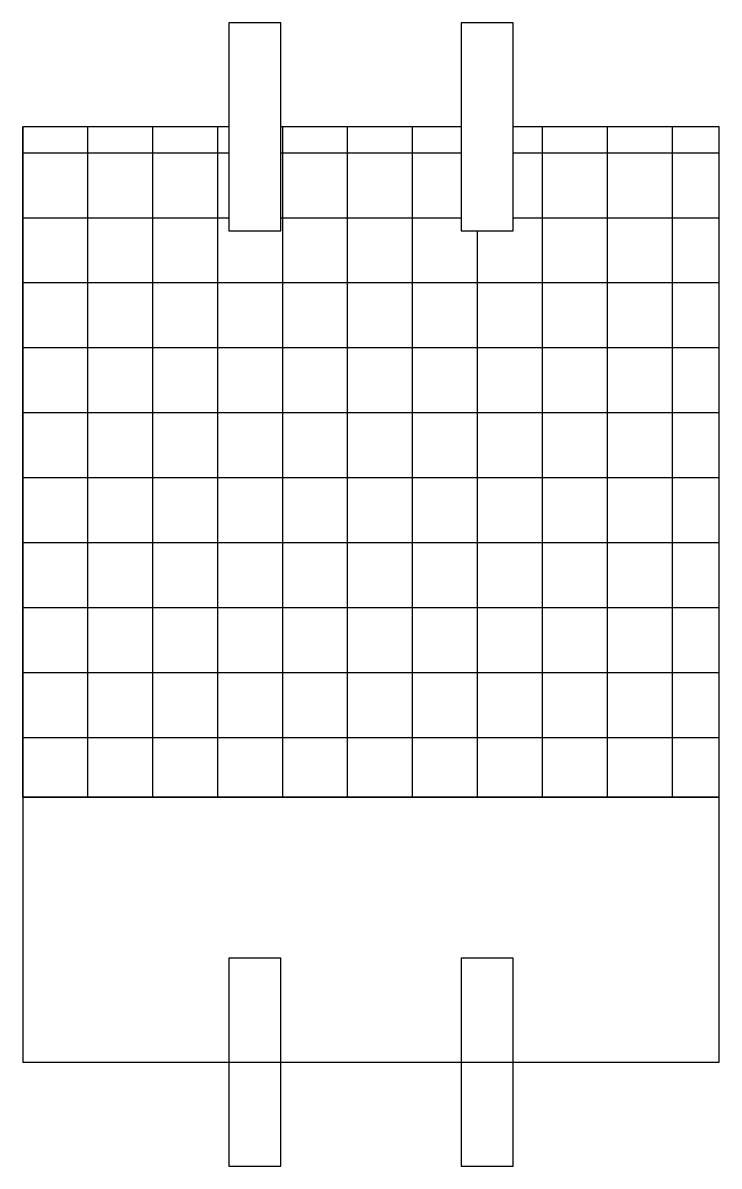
# Model space of a CAD drawing. Header units: inches. Extents: x 0 to 670, y -100 to 1000.
import ezdxf

# ---------------------------------------------------------------- set-up
doc = ezdxf.new("R2010")
doc.units = ezdxf.units.IN
doc.header["$MEASUREMENT"] = 0
doc.layers.add('KwikScaf Matrix', color=7, linetype='Continuous')

# ---------------------------------------------------------------- blocks, each defined once
blk = doc.blocks.new('2D Brickguard 0.7 Metre')
h = blk.add_hatch()
h.set_pattern_fill('NET', color=0, scale=500, style=0)
h.paths.add_polyline_path([(421.7, 800), (421.7, 900), (248.3, 900), (248.3, 800), (198.3, 800), (198.3, 900), (0, 900), (0, 255), (670, 255), (670, 900), (471.7, 900), (471.7, 800)])
at = {"color": 0}
for p, q in [((248.3, 1000), (198.3, 1000)), ((198.3, 1000), (198.3, 800)), ((248.3, 800), (248.3, 1000)), ((471.7, 1000), (421.7, 1000)), ((421.7, 1000), (421.7, 800)), ((471.7, 800), (471.7, 1000)), ((198.3, 800), (248.3, 800)), ((421.7, 800), (471.7, 800)), ((670, 255), (0, 255)), ((0, 255), (0, 0)), ((670, 0), (670, 255)), ((248.3, 100), (198.3, 100)), ((198.3, 100), (198.3, -100)), ((248.3, -100), (248.3, 100)), ((471.7, 100), (421.7, 100)), ((421.7, 100), (421.7, -100)), ((471.7, -100), (471.7, 100)), ((0, 0), (670, 0)), ((198.3, -100), (248.3, -100)), ((421.7, -100), (471.7, -100))]:
    blk.add_line(p, q, dxfattribs=at)
at = {"color": 0, "extrusion": (0, -1.22461e-16, -1)}
for p, q in [((0, 900), (0, 255)), ((198.3, 900), (0, 900)), ((421.7, 900), (248.3, 900)), ((670, 900), (471.7, 900)), ((670, 255), (670, 900)), ((0, 255), (670, 255))]:
    blk.add_line(p, q, dxfattribs=at)

msp = doc.modelspace()

# ---------------------------------------------------------------- block references
at = {"layer": 'KwikScaf Matrix'}
msp.add_blockref('2D Brickguard 0.7 Metre', (0, 0), dxfattribs=at)

doc.saveas('drawing.dxf')
